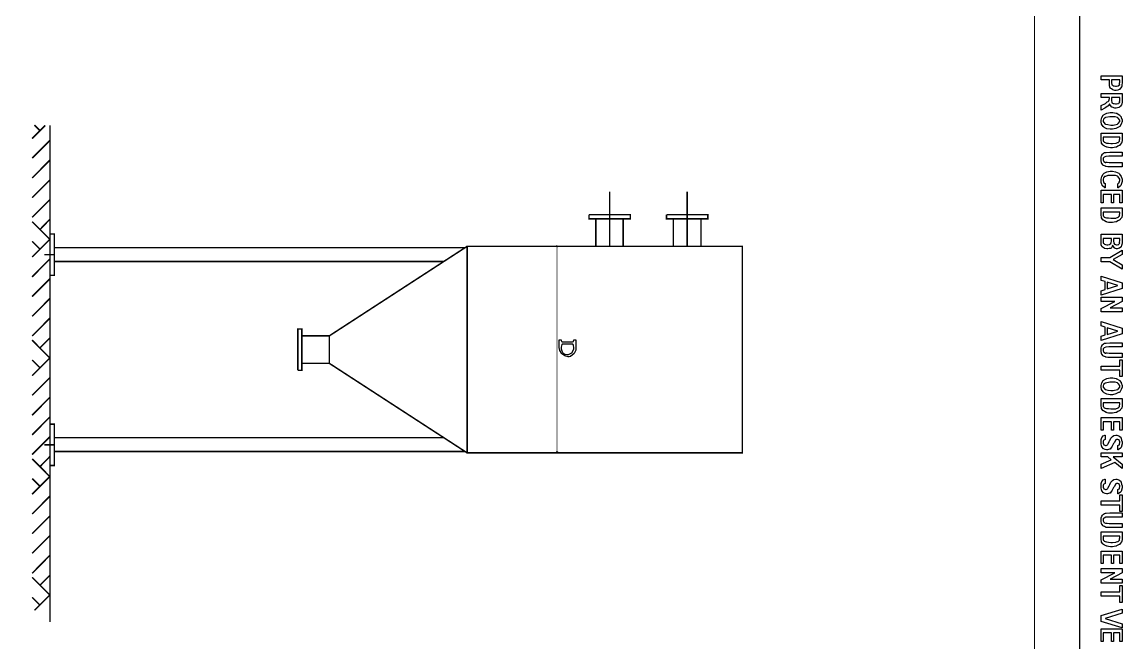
# Model space of a CAD drawing. Extents: x 0 to 11.7, y 0 to 16.5.
# Drawn here: x 4.41 to 11.69, y 6.7 to 10.8 of the extents above; entities that cross this region are included whole.
import ezdxf

# ---------------------------------------------------------------- set-up
doc = ezdxf.new("R2010")
doc.units = 0
doc.layers.get('0').update_dxf_attribs({"linetype": 'CONTINUOUS'})

msp = doc.modelspace()

# ---------------------------------------------------------------- linework, layer by layer
at = {"color": 0}
for points, const_width in [([(11.4117, 0.295), (11.4117, 16.145), (0.3917, 16.145), (0.3917, 0.295), (11.4117, 0.295)], 0.01), ([(0.6917, 15.8467), (11.1133, 15.8467), (11.1133, 2.87), (0.6917, 2.87), (0.6917, 15.8467)], 0.005), ([(8.9067, 9.32), (8.7233, 9.32), (8.7233, 9.5017), (8.9067, 9.5017), (8.9067, 9.32)], 0.01), ([(4.5983, 9.4017), (4.6267, 9.4017), (4.6267, 9.3567), (4.6267, 9.175), (4.6267, 9.1283), (4.5983, 9.1283), (4.5983, 9.4017)], 0.01), ([(9.18, 9.32), (9.18, 7.955), (7.3583, 7.955), (7.3583, 9.32), (9.18, 9.32)], 0.01), ([(4.5983, 7.8717), (4.6267, 7.8717), (4.6267, 7.9184), (4.6267, 8.1), (4.6267, 8.145), (4.5983, 8.145), (4.5983, 7.8717)], 0.01)]:
    msp.add_lwpolyline(points, close=True, dxfattribs=dict(at, const_width=const_width))
for points in [[(11.5533, 10.4477), (11.6922, 10.4477), (11.6922, 10.4067), (11.6922, 10.4023), (11.6917, 10.3891), (11.6906, 10.3773), (11.6903, 10.3761), (11.6888, 10.3745), (11.6788, 10.3592), (11.677, 10.3579), (11.6743, 10.3573), (11.664, 10.3533), (11.6542, 10.3505), (11.651, 10.3505), (11.6458, 10.3505), (11.6318, 10.354), (11.6304, 10.3547), (11.6284, 10.3562), (11.6219, 10.3606), (11.6179, 10.364), (11.6171, 10.3651), (11.6158, 10.367), (11.6121, 10.3732), (11.6111, 10.377), (11.6108, 10.3781), (11.6103, 10.3796), (11.6089, 10.3977), (11.6089, 10.4037), (11.6089, 10.42), (11.5533, 10.42), (11.5533, 10.4477)], [(11.6783, 10.42), (11.6228, 10.42), (11.6228, 10.407), (11.6228, 10.4023), (11.6253, 10.3893), (11.6258, 10.3885), (11.6261, 10.388), (11.6343, 10.3816), (11.6354, 10.3811), (11.6354, 10.3812), (11.641, 10.3804), (11.6483, 10.3783), (11.6508, 10.3783), (11.6552, 10.3783), (11.6672, 10.3816), (11.6683, 10.3822), (11.6692, 10.3837), (11.6768, 10.3906), (11.677, 10.3915), (11.6762, 10.3924), (11.6764, 10.3981), (11.6783, 10.4059), (11.6783, 10.4085), (11.6783, 10.42)], [(11.5533, 10.3313), (11.6922, 10.3313), (11.6922, 10.2808), (11.6922, 10.2739), (11.689, 10.2546), (11.6883, 10.2532), (11.6868, 10.2525), (11.6816, 10.2465), (11.6761, 10.2402), (11.6744, 10.2393), (11.6719, 10.2392), (11.6624, 10.2365), (11.6542, 10.2341), (11.6514, 10.2341), (11.6447, 10.2341), (11.6263, 10.2395), (11.6245, 10.2406), (11.6226, 10.2423), (11.6115, 10.258), (11.6111, 10.2601), (11.6101, 10.2591), (11.601, 10.2488), (11.6, 10.248), (11.5986, 10.2472), (11.5815, 10.2362), (11.5789, 10.2347), (11.5533, 10.2202), (11.5533, 10.2517), (11.5824, 10.2649), (11.5849, 10.2675), (11.5948, 10.2746), (11.6011, 10.2778), (11.6017, 10.2784), (11.6018, 10.2797), (11.6044, 10.2834), (11.6072, 10.2851), (11.6074, 10.2857), (11.6067, 10.2867), (11.607, 10.2914), (11.6089, 10.2966), (11.6089, 10.2983), (11.6089, 10.3035), (11.5533, 10.3035), (11.5533, 10.3313)], [(11.6228, 10.3035), (11.6228, 10.2884), (11.6228, 10.2837), (11.6249, 10.2703), (11.6254, 10.2697), (11.6257, 10.2696), (11.6336, 10.2644), (11.6347, 10.2641), (11.6348, 10.2642), (11.6406, 10.2639), (11.6486, 10.2619), (11.6512, 10.2619), (11.6557, 10.2619), (11.6679, 10.2643), (11.669, 10.2647), (11.6698, 10.2661), (11.674, 10.2693), (11.6774, 10.2715), (11.6777, 10.2723), (11.6769, 10.2729), (11.6765, 10.2779), (11.6783, 10.2851), (11.6783, 10.2875), (11.6783, 10.3035), (11.6228, 10.3035)], [(11.6219, 10.2053), (11.6305, 10.2053), (11.6541, 10.201), (11.6564, 10.2001), (11.6577, 10.1999), (11.6733, 10.1906), (11.6746, 10.1895), (11.6752, 10.1885), (11.6864, 10.1759), (11.687, 10.1745), (11.6872, 10.173), (11.6922, 10.1557), (11.6922, 10.15), (11.6922, 10.1447), (11.6876, 10.1288), (11.6769, 10.1119), (11.6738, 10.1094), (11.6699, 10.1079), (11.6506, 10.0996), (11.6296, 10.0942), (11.6226, 10.0942), (11.6149, 10.0942), (11.5918, 10.098), (11.5747, 10.1069), (11.5716, 10.1094), (11.5682, 10.113), (11.5573, 10.1285), (11.5533, 10.1443), (11.5533, 10.1495), (11.5533, 10.1553), (11.5579, 10.1726), (11.5685, 10.1878), (11.5716, 10.1903), (11.5743, 10.1929), (11.5927, 10.2017), (11.6146, 10.2053), (11.6219, 10.2053)], [(11.623, 10.1775), (11.6126, 10.1775), (11.5837, 10.171), (11.5813, 10.1697), (11.579, 10.1691), (11.5708, 10.1617), (11.5672, 10.1528), (11.5672, 10.1497), (11.5672, 10.1448), (11.5788, 10.1311), (11.5811, 10.1298), (11.5835, 10.129), (11.5987, 10.1247), (11.6173, 10.122), (11.6234, 10.122), (11.6337, 10.122), (11.6624, 10.1283), (11.6647, 10.1296), (11.6669, 10.1313), (11.6783, 10.1452), (11.6783, 10.1497), (11.6783, 10.1548), (11.6668, 10.1686), (11.6644, 10.1699), (11.6622, 10.1718), (11.6472, 10.1766), (11.6291, 10.1775), (11.623, 10.1775)], [(11.6922, 10.0694), (11.6922, 10.0267), (11.6922, 10.0212), (11.6901, 10.0059), (11.6896, 10.0046), (11.6881, 10.0036), (11.6832, 9.9963), (11.6783, 9.9884), (11.6768, 9.9872), (11.6743, 9.987), (11.6651, 9.9824), (11.6565, 9.9768), (11.6542, 9.9761), (11.6518, 9.9764), (11.6291, 9.9722), (11.6215, 9.9722), (11.6171, 9.9722), (11.6039, 9.9731), (11.594, 9.9751), (11.592, 9.9757), (11.5885, 9.9773), (11.5769, 9.9824), (11.569, 9.9869), (11.5674, 9.9883), (11.5663, 9.9903), (11.557, 10.0029), (11.5564, 10.0046), (11.5556, 10.0067), (11.5533, 10.0207), (11.5533, 10.0254), (11.5533, 10.0694), (11.6922, 10.0694)], [(11.6783, 10.0417), (11.5672, 10.0417), (11.5672, 10.0269), (11.5672, 10.024), (11.5685, 10.0158), (11.5687, 10.0152), (11.5688, 10.0153), (11.5714, 10.0125), (11.5749, 10.0084), (11.5757, 10.008), (11.5758, 10.0081), (11.5812, 10.0063), (11.5901, 10.0033), (11.592, 10.0028), (11.5929, 10.0033), (11.6039, 10.0021), (11.6181, 10), (11.6228, 10), (11.6302, 10), (11.6508, 10.0016), (11.6525, 10.002), (11.6541, 10.0033), (11.6616, 10.0059), (11.6678, 10.007), (11.6688, 10.0076), (11.6694, 10.0087), (11.6765, 10.0158), (11.6768, 10.0167), (11.6761, 10.0183), (11.6764, 10.0242), (11.6783, 10.0307), (11.6783, 10.0328), (11.6783, 10.0417)], [(11.6922, 9.9434), (11.6922, 9.9156), (11.6121, 9.9156), (11.606, 9.9156), (11.5884, 9.9149), (11.5874, 9.9148), (11.5854, 9.9146), (11.5736, 9.9091), (11.5726, 9.9083), (11.5713, 9.908), (11.5679, 9.9031), (11.5672, 9.8964), (11.5672, 9.8941), (11.5672, 9.8907), (11.5716, 9.8812), (11.5724, 9.8805), (11.5729, 9.8804), (11.584, 9.8752), (11.5852, 9.8751), (11.5862, 9.876), (11.5948, 9.8759), (11.6066, 9.874), (11.6104, 9.874), (11.6922, 9.874), (11.6922, 9.8462), (11.6204, 9.8462), (11.6148, 9.8462), (11.598, 9.8467), (11.5874, 9.8478), (11.5857, 9.8481), (11.5837, 9.8495), (11.5758, 9.8525), (11.5697, 9.8546), (11.5685, 9.8555), (11.5673, 9.8568), (11.5582, 9.8685), (11.5575, 9.8701), (11.5564, 9.8719), (11.5533, 9.888), (11.5533, 9.8933), (11.5533, 9.8975), (11.5545, 9.9098), (11.5571, 9.9185), (11.5579, 9.92), (11.5583, 9.9223), (11.5626, 9.9291), (11.5684, 9.9332), (11.5696, 9.9341), (11.5706, 9.9358), (11.5767, 9.9396), (11.5835, 9.9407), (11.5848, 9.941), (11.5865, 9.9416), (11.6111, 9.9434), (11.6193, 9.9434), (11.6922, 9.9434)], [(11.5811, 9.7341), (11.5811, 9.7063), (11.5788, 9.7073), (11.5612, 9.7231), (11.5601, 9.7254), (11.5584, 9.7284), (11.5542, 9.7417), (11.5533, 9.7549), (11.5533, 9.7592), (11.5533, 9.7651), (11.5579, 9.7828), (11.5685, 9.7984), (11.5716, 9.8011), (11.5743, 9.804), (11.5927, 9.8136), (11.6145, 9.8174), (11.6217, 9.8174), (11.6288, 9.8174), (11.6498, 9.8133), (11.6705, 9.8036), (11.6736, 9.8009), (11.6759, 9.7984), (11.6864, 9.7822), (11.6922, 9.7637), (11.6922, 9.7575), (11.6922, 9.7479), (11.6837, 9.7218), (11.682, 9.7193), (11.6807, 9.7179), (11.6664, 9.707), (11.6644, 9.7063), (11.6644, 9.7341), (11.6655, 9.7344), (11.674, 9.7419), (11.6746, 9.7429), (11.6744, 9.7445), (11.6783, 9.7558), (11.6783, 9.7594), (11.6783, 9.7649), (11.6675, 9.7799), (11.6653, 9.7814), (11.6631, 9.7834), (11.6484, 9.7886), (11.63, 9.7896), (11.6239, 9.7896), (11.6173, 9.7896), (11.5975, 9.7876), (11.5824, 9.7829), (11.5802, 9.7816), (11.5771, 9.7809), (11.5688, 9.7732), (11.5672, 9.7636), (11.5672, 9.7603), (11.5672, 9.7562), (11.5699, 9.7452), (11.5705, 9.744), (11.5708, 9.7432), (11.5799, 9.7346), (11.5811, 9.7341)], [(11.5533, 9.6913), (11.6922, 9.6913), (11.6922, 9.608), (11.6783, 9.608), (11.6783, 9.6636), (11.6367, 9.6636), (11.6367, 9.608), (11.6228, 9.608), (11.6228, 9.6636), (11.5672, 9.6636), (11.5672, 9.608), (11.5533, 9.608), (11.5533, 9.6913)], [(11.6922, 9.5749), (11.6922, 9.5322), (11.6922, 9.5266), (11.6901, 9.5113), (11.6896, 9.51), (11.6881, 9.5091), (11.6832, 9.5018), (11.6783, 9.4939), (11.6768, 9.4927), (11.6743, 9.4925), (11.6651, 9.4878), (11.6565, 9.4823), (11.6542, 9.4816), (11.6518, 9.4818), (11.6291, 9.4777), (11.6215, 9.4777), (11.6171, 9.4777), (11.6039, 9.4786), (11.594, 9.4806), (11.592, 9.4812), (11.5885, 9.4828), (11.5769, 9.4878), (11.569, 9.4924), (11.5674, 9.4938), (11.5663, 9.4958), (11.557, 9.5084), (11.5564, 9.51), (11.5556, 9.5122), (11.5533, 9.5262), (11.5533, 9.5309), (11.5533, 9.5749), (11.6922, 9.5749)], [(11.6783, 9.5472), (11.5672, 9.5472), (11.5672, 9.5324), (11.5672, 9.5295), (11.5685, 9.5213), (11.5687, 9.5207), (11.5688, 9.5207), (11.5714, 9.518), (11.5749, 9.5139), (11.5757, 9.5135), (11.5758, 9.5136), (11.5812, 9.5118), (11.5901, 9.5088), (11.592, 9.5083), (11.5929, 9.5088), (11.6039, 9.5076), (11.6181, 9.5055), (11.6228, 9.5055), (11.6302, 9.5055), (11.6508, 9.5071), (11.6525, 9.5074), (11.6541, 9.5088), (11.6616, 9.5113), (11.6678, 9.5125), (11.6688, 9.5131), (11.6694, 9.5142), (11.6765, 9.5213), (11.6768, 9.5222), (11.6761, 9.5238), (11.6764, 9.5297), (11.6783, 9.5361), (11.6783, 9.5382), (11.6783, 9.5472)], [(11.6922, 9.4004), (11.6922, 9.3511), (11.6922, 9.3456), (11.6911, 9.3304), (11.6909, 9.3292), (11.6897, 9.3282), (11.6862, 9.3174), (11.6855, 9.3164), (11.6842, 9.3155), (11.6756, 9.3077), (11.6744, 9.3071), (11.6725, 9.3073), (11.666, 9.3054), (11.661, 9.3032), (11.6592, 9.3032), (11.655, 9.3032), (11.6436, 9.3088), (11.6423, 9.3099), (11.6406, 9.3116), (11.6315, 9.3259), (11.6308, 9.3277), (11.6295, 9.3249), (11.6245, 9.3134), (11.6191, 9.3067), (11.6176, 9.3062), (11.6153, 9.3066), (11.6063, 9.3053), (11.5984, 9.3032), (11.5957, 9.3032), (11.5908, 9.3032), (11.5778, 9.3063), (11.5761, 9.3069), (11.5738, 9.3083), (11.5666, 9.3126), (11.5621, 9.316), (11.5611, 9.3171), (11.5596, 9.3181), (11.5546, 9.3312), (11.5544, 9.3327), (11.5542, 9.3347), (11.5535, 9.3442), (11.5534, 9.3572), (11.5533, 9.3609), (11.5533, 9.4004), (11.6922, 9.4004)], [(11.6228, 9.3726), (11.5672, 9.3726), (11.5672, 9.3544), (11.5672, 9.351), (11.5683, 9.3414), (11.5685, 9.3409), (11.5687, 9.3405), (11.5757, 9.3342), (11.5768, 9.3338), (11.5771, 9.3343), (11.5832, 9.3331), (11.5916, 9.3309), (11.5943, 9.3309), (11.5983, 9.3309), (11.6091, 9.3328), (11.6102, 9.3331), (11.6112, 9.3345), (11.6193, 9.3388), (11.6197, 9.3394), (11.6194, 9.3406), (11.6207, 9.3464), (11.6228, 9.3542), (11.6228, 9.3568), (11.6228, 9.3726)], [(11.6783, 9.3726), (11.6367, 9.3726), (11.6367, 9.3585), (11.6367, 9.3546), (11.6372, 9.3434), (11.6373, 9.3429), (11.6375, 9.3421), (11.6427, 9.3347), (11.6436, 9.3342), (11.6439, 9.3346), (11.649, 9.3331), (11.6555, 9.3309), (11.6577, 9.3309), (11.6611, 9.3309), (11.6705, 9.3333), (11.6714, 9.3338), (11.6717, 9.3351), (11.6747, 9.3385), (11.6775, 9.3409), (11.6777, 9.3418), (11.6767, 9.3426), (11.6765, 9.3485), (11.6783, 9.3573), (11.6783, 9.3603), (11.6783, 9.3726)], [(11.5533, 9.2466), (11.6117, 9.2466), (11.6922, 9.2952), (11.6922, 9.2672), (11.6347, 9.2329), (11.6922, 9.1984), (11.6922, 9.1702), (11.6115, 9.2188), (11.5533, 9.2188), (11.5533, 9.2466)], [(11.5533, 8.9983), (11.5533, 9.0265), (11.5811, 9.035), (11.5811, 9.0869), (11.5533, 9.0951), (11.5533, 9.1233), (11.6922, 9.0797), (11.6922, 9.0419), (11.5533, 8.9983)], [(11.595, 9.0387), (11.6644, 9.0608), (11.595, 9.0827), (11.595, 9.0387)], [(11.5533, 8.9834), (11.6922, 8.9834), (11.6922, 8.9548), (11.6134, 8.914), (11.6922, 8.914), (11.6922, 8.8862), (11.5533, 8.8862), (11.5533, 8.9103), (11.6449, 8.9556), (11.5533, 8.9556), (11.5533, 8.9834)], [(11.5533, 8.6977), (11.5533, 8.726), (11.5811, 8.7344), (11.5811, 8.7863), (11.5533, 8.7945), (11.5533, 8.8227), (11.6922, 8.7791), (11.6922, 8.7414), (11.5533, 8.6977)], [(11.595, 8.7381), (11.6644, 8.7602), (11.595, 8.7822), (11.595, 8.7381)], [(8.0345, 8.5906), (8.0274, 8.5906), (8.006, 8.5953), (7.989, 8.6063), (7.9859, 8.6094), (7.9824, 8.6133), (7.9713, 8.632), (7.9672, 8.651), (7.9672, 8.6574), (7.9672, 8.7017), (7.9811, 8.7017), (7.9811, 8.6989), (7.9831, 8.6913), (7.9835, 8.6908), (7.9836, 8.691), (7.9867, 8.6899), (7.991, 8.6878), (7.9924, 8.6878), (8.0534, 8.6878), (8.0555, 8.6878), (8.0615, 8.6903), (8.0618, 8.6908), (8.0614, 8.692), (8.0623, 8.6964), (8.0645, 8.7004), (8.0645, 8.7017), (8.0784, 8.7017), (8.0784, 8.642), (8.0784, 8.6342), (8.0674, 8.6109), (8.0418, 8.5929), (8.0345, 8.5906)], [(8.0223, 8.6044), (8.0298, 8.6044), (8.0523, 8.6155), (8.0645, 8.6401), (8.0645, 8.6483), (8.0645, 8.6522), (8.0631, 8.6639), (8.0599, 8.6722), (8.059, 8.6739), (7.9878, 8.6739), (7.9862, 8.6716), (7.9811, 8.6527), (7.9811, 8.6463), (7.9811, 8.6423), (7.9843, 8.63), (7.9918, 8.6166), (7.9939, 8.6146), (7.9948, 8.6133), (8.0052, 8.6075), (8.0181, 8.6044), (8.0223, 8.6044)], [(11.6922, 8.6828), (11.6922, 8.6551), (11.6121, 8.6551), (11.606, 8.6551), (11.5884, 8.6544), (11.5874, 8.6542), (11.5854, 8.6541), (11.5736, 8.6485), (11.5726, 8.6477), (11.5713, 8.6475), (11.5679, 8.6425), (11.5672, 8.6358), (11.5672, 8.6336), (11.5672, 8.6302), (11.5716, 8.6207), (11.5724, 8.6199), (11.5729, 8.6198), (11.584, 8.6146), (11.5852, 8.6145), (11.5862, 8.6154), (11.5948, 8.6153), (11.6066, 8.6134), (11.6104, 8.6134), (11.6922, 8.6134), (11.6922, 8.5856), (11.6204, 8.5856), (11.6148, 8.5856), (11.598, 8.5861), (11.5874, 8.5872), (11.5857, 8.5876), (11.5837, 8.5889), (11.5758, 8.5919), (11.5697, 8.5941), (11.5685, 8.5949), (11.5673, 8.5962), (11.5582, 8.608), (11.5575, 8.6095), (11.5564, 8.6113), (11.5533, 8.6274), (11.5533, 8.6327), (11.5533, 8.6369), (11.5545, 8.6493), (11.5571, 8.6579), (11.5579, 8.6594), (11.5583, 8.6617), (11.5626, 8.6686), (11.5684, 8.6726), (11.5696, 8.6735), (11.5706, 8.6752), (11.5767, 8.679), (11.5835, 8.6802), (11.5848, 8.6804), (11.5865, 8.681), (11.6111, 8.6828), (11.6193, 8.6828), (11.6922, 8.6828)], [(11.5533, 8.529), (11.6783, 8.529), (11.6783, 8.5707), (11.6922, 8.5707), (11.6922, 8.4596), (11.6783, 8.4596), (11.6783, 8.5013), (11.5533, 8.5013), (11.5533, 8.529)], [(11.6219, 8.4501), (11.6305, 8.4501), (11.6541, 8.4458), (11.6564, 8.4449), (11.6577, 8.4447), (11.6733, 8.4354), (11.6746, 8.4343), (11.6752, 8.4334), (11.6864, 8.4207), (11.687, 8.4193), (11.6872, 8.4178), (11.6922, 8.4006), (11.6922, 8.3948), (11.6922, 8.3895), (11.6876, 8.3737), (11.6769, 8.3568), (11.6738, 8.3542), (11.6699, 8.3528), (11.6506, 8.3445), (11.6296, 8.339), (11.6226, 8.339), (11.6149, 8.339), (11.5918, 8.3429), (11.5747, 8.3517), (11.5716, 8.3542), (11.5682, 8.3578), (11.5573, 8.3734), (11.5533, 8.3892), (11.5533, 8.3944), (11.5533, 8.4002), (11.5579, 8.4174), (11.5685, 8.4327), (11.5716, 8.4352), (11.5743, 8.4378), (11.5927, 8.4466), (11.6146, 8.4501), (11.6219, 8.4501)], [(11.623, 8.4224), (11.6126, 8.4224), (11.5837, 8.4159), (11.5813, 8.4146), (11.579, 8.4139), (11.5708, 8.4066), (11.5672, 8.3976), (11.5672, 8.3946), (11.5672, 8.3896), (11.5788, 8.3759), (11.5811, 8.3746), (11.5835, 8.3739), (11.5987, 8.3696), (11.6173, 8.3668), (11.6234, 8.3668), (11.6337, 8.3668), (11.6624, 8.3732), (11.6647, 8.3744), (11.6669, 8.3762), (11.6783, 8.39), (11.6783, 8.3946), (11.6783, 8.3996), (11.6668, 8.4135), (11.6644, 8.4148), (11.6622, 8.4167), (11.6472, 8.4214), (11.6291, 8.4224), (11.623, 8.4224)], [(11.6922, 8.3143), (11.6922, 8.2715), (11.6922, 8.266), (11.6901, 8.2507), (11.6896, 8.2494), (11.6881, 8.2485), (11.6832, 8.2411), (11.6783, 8.2332), (11.6768, 8.232), (11.6743, 8.2319), (11.6651, 8.2272), (11.6565, 8.2216), (11.6542, 8.221), (11.6518, 8.2212), (11.6291, 8.2171), (11.6215, 8.2171), (11.6171, 8.2171), (11.6039, 8.218), (11.594, 8.22), (11.592, 8.2205), (11.5885, 8.2222), (11.5769, 8.2272), (11.569, 8.2318), (11.5674, 8.2331), (11.5663, 8.2351), (11.557, 8.2477), (11.5564, 8.2494), (11.5556, 8.2515), (11.5533, 8.2656), (11.5533, 8.2702), (11.5533, 8.3143), (11.6922, 8.3143)], [(11.6783, 8.2865), (11.5672, 8.2865), (11.5672, 8.2718), (11.5672, 8.2688), (11.5685, 8.2606), (11.5687, 8.26), (11.5688, 8.2601), (11.5714, 8.2574), (11.5749, 8.2532), (11.5757, 8.2529), (11.5758, 8.253), (11.5812, 8.2511), (11.5901, 8.2482), (11.592, 8.2477), (11.5929, 8.2482), (11.6039, 8.247), (11.6181, 8.2448), (11.6228, 8.2448), (11.6302, 8.2448), (11.6508, 8.2465), (11.6525, 8.2468), (11.6541, 8.2482), (11.6616, 8.2507), (11.6678, 8.2518), (11.6688, 8.2524), (11.6694, 8.2536), (11.6765, 8.2606), (11.6768, 8.2616), (11.6761, 8.2631), (11.6764, 8.269), (11.6783, 8.2755), (11.6783, 8.2776), (11.6783, 8.2865)], [(11.5533, 8.1883), (11.6922, 8.1883), (11.6922, 8.1049), (11.6783, 8.1049), (11.6783, 8.1605), (11.6367, 8.1605), (11.6367, 8.1049), (11.6228, 8.1049), (11.6228, 8.1605), (11.5672, 8.1605), (11.5672, 8.1049), (11.5533, 8.1049), (11.5533, 8.1883)], [(11.5811, 8.0718), (11.5811, 8.0441), (11.5799, 8.0438), (11.5711, 8.0378), (11.5705, 8.0369), (11.5697, 8.0366), (11.5677, 8.0314), (11.5672, 8.0245), (11.5672, 8.0221), (11.5672, 8.0184), (11.5718, 8.0083), (11.5726, 8.0074), (11.5731, 8.0073), (11.5826, 8.0024), (11.5857, 8.0024), (11.5877, 8.0024), (11.5932, 8.0046), (11.5937, 8.005), (11.5934, 8.006), (11.5953, 8.0098), (11.5992, 8.0126), (11.5996, 8.0137), (11.5997, 8.0146), (11.6083, 8.0307), (11.6095, 8.0332), (11.6111, 8.0374), (11.6185, 8.0513), (11.6256, 8.0595), (11.6269, 8.0608), (11.6285, 8.0635), (11.6389, 8.0705), (11.6504, 8.0718), (11.6542, 8.0718), (11.6591, 8.0718), (11.6721, 8.0672), (11.6736, 8.0662), (11.6743, 8.0657), (11.6804, 8.0601), (11.6867, 8.0519), (11.6874, 8.0501), (11.6875, 8.049), (11.6899, 8.0394), (11.6922, 8.0283), (11.6922, 8.0245), (11.6922, 8.0153), (11.6859, 7.9897), (11.6846, 7.9876), (11.6828, 7.9857), (11.6666, 7.9747), (11.6644, 7.9746), (11.6644, 8.0024), (11.6657, 8.0026), (11.6745, 8.0081), (11.6751, 8.0089), (11.6747, 8.0104), (11.6762, 8.0162), (11.6783, 8.0221), (11.6783, 8.0241), (11.6783, 8.0282), (11.6734, 8.0394), (11.6725, 8.0404), (11.6712, 8.0413), (11.6643, 8.0441), (11.6621, 8.0441), (11.6604, 8.0441), (11.6552, 8.0432), (11.6528, 8.0412), (11.6521, 8.0406), (11.6511, 8.0402), (11.6395, 8.0214), (11.638, 8.0184), (11.6364, 8.0165), (11.6251, 7.994), (11.6243, 7.9926), (11.6234, 7.992), (11.6131, 7.9802), (11.6117, 7.9794), (11.6101, 7.9794), (11.5965, 7.9746), (11.592, 7.9746), (11.589, 7.9746), (11.5801, 7.9761), (11.5733, 7.9795), (11.5718, 7.9805), (11.5699, 7.9821), (11.5587, 7.9948), (11.5579, 7.9965), (11.5568, 7.9988), (11.5533, 8.0167), (11.5533, 8.0226), (11.5533, 8.0278), (11.5551, 8.0435), (11.5591, 8.0553), (11.5603, 8.0573), (11.5609, 8.0594), (11.5682, 8.0671), (11.5788, 8.0715), (11.5811, 8.0718)], [(11.5533, 7.9554), (11.6922, 7.9554), (11.6922, 7.9276), (11.6332, 7.9276), (11.6922, 7.8797), (11.6922, 7.8512), (11.6438, 7.8905), (11.5533, 7.8512), (11.5533, 7.8794), (11.621, 7.909), (11.598, 7.9276), (11.5533, 7.9276), (11.5533, 7.9554)], [(11.5811, 7.7809), (11.5811, 7.7531), (11.5799, 7.7528), (11.5711, 7.7469), (11.5705, 7.7459), (11.5697, 7.7457), (11.5677, 7.7405), (11.5672, 7.7335), (11.5672, 7.7312), (11.5672, 7.7275), (11.5718, 7.7173), (11.5726, 7.7164), (11.5731, 7.7164), (11.5826, 7.7114), (11.5857, 7.7114), (11.5877, 7.7114), (11.5932, 7.7136), (11.5937, 7.714), (11.5934, 7.715), (11.5953, 7.7189), (11.5992, 7.7217), (11.5996, 7.7227), (11.5997, 7.7237), (11.6083, 7.7397), (11.6095, 7.7422), (11.6111, 7.7464), (11.6185, 7.7603), (11.6256, 7.7685), (11.6269, 7.7698), (11.6285, 7.7726), (11.6389, 7.7795), (11.6504, 7.7809), (11.6542, 7.7809), (11.6591, 7.7809), (11.6721, 7.7762), (11.6736, 7.7752), (11.6743, 7.7748), (11.6804, 7.7691), (11.6867, 7.7609), (11.6874, 7.7592), (11.6875, 7.7581), (11.6899, 7.7485), (11.6922, 7.7373), (11.6922, 7.7336), (11.6922, 7.7243), (11.6859, 7.6987), (11.6846, 7.6967), (11.6828, 7.6947), (11.6666, 7.6837), (11.6644, 7.6837), (11.6644, 7.7114), (11.6657, 7.7117), (11.6745, 7.7171), (11.6751, 7.7179), (11.6747, 7.7194), (11.6762, 7.7252), (11.6783, 7.7312), (11.6783, 7.7331), (11.6783, 7.7372), (11.6734, 7.7484), (11.6725, 7.7494), (11.6712, 7.7503), (11.6643, 7.7531), (11.6621, 7.7531), (11.6604, 7.7531), (11.6552, 7.7523), (11.6528, 7.7502), (11.6521, 7.7496), (11.6511, 7.7492), (11.6395, 7.7304), (11.638, 7.7275), (11.6364, 7.7255), (11.6251, 7.7031), (11.6243, 7.7017), (11.6234, 7.7011), (11.6131, 7.6892), (11.6117, 7.6884), (11.6101, 7.6884), (11.5965, 7.6837), (11.592, 7.6837), (11.589, 7.6837), (11.5801, 7.6851), (11.5733, 7.6885), (11.5718, 7.6895), (11.5699, 7.6911), (11.5587, 7.7038), (11.5579, 7.7056), (11.5568, 7.7078), (11.5533, 7.7257), (11.5533, 7.7316), (11.5533, 7.7369), (11.5551, 7.7526), (11.5591, 7.7643), (11.5603, 7.7663), (11.5609, 7.7684), (11.5682, 7.7762), (11.5788, 7.7805), (11.5811, 7.7809)], [(11.5533, 7.6367), (11.6783, 7.6367), (11.6783, 7.6783), (11.6922, 7.6783), (11.6922, 7.5672), (11.6783, 7.5672), (11.6783, 7.6089), (11.5533, 7.6089), (11.5533, 7.6367)], [(11.6922, 7.5578), (11.6922, 7.53), (11.6121, 7.53), (11.606, 7.53), (11.5884, 7.5293), (11.5874, 7.5291), (11.5854, 7.529), (11.5736, 7.5235), (11.5726, 7.5226), (11.5713, 7.5224), (11.5679, 7.5175), (11.5672, 7.5108), (11.5672, 7.5085), (11.5672, 7.5051), (11.5716, 7.4956), (11.5724, 7.4948), (11.5729, 7.4947), (11.584, 7.4896), (11.5852, 7.4894), (11.5862, 7.4904), (11.5948, 7.4902), (11.6066, 7.4883), (11.6104, 7.4883), (11.6922, 7.4883), (11.6922, 7.4606), (11.6204, 7.4606), (11.6148, 7.4606), (11.598, 7.461), (11.5874, 7.4622), (11.5857, 7.4625), (11.5837, 7.4639), (11.5758, 7.4668), (11.5697, 7.469), (11.5685, 7.4699), (11.5673, 7.4712), (11.5582, 7.4829), (11.5575, 7.4844), (11.5564, 7.4863), (11.5533, 7.5023), (11.5533, 7.5076), (11.5533, 7.5118), (11.5545, 7.5242), (11.5571, 7.5328), (11.5579, 7.5343), (11.5583, 7.5366), (11.5626, 7.5435), (11.5684, 7.5476), (11.5696, 7.5484), (11.5706, 7.5501), (11.5767, 7.554), (11.5835, 7.5551), (11.5848, 7.5554), (11.5865, 7.556), (11.6111, 7.5578), (11.6193, 7.5578), (11.6922, 7.5578)], [(11.6922, 7.4318), (11.6922, 7.389), (11.6922, 7.3835), (11.6901, 7.3682), (11.6896, 7.3669), (11.6881, 7.3659), (11.6832, 7.3586), (11.6783, 7.3507), (11.6768, 7.3495), (11.6743, 7.3493), (11.6651, 7.3447), (11.6565, 7.3391), (11.6542, 7.3384), (11.6518, 7.3387), (11.6291, 7.3345), (11.6215, 7.3345), (11.6171, 7.3345), (11.6039, 7.3354), (11.594, 7.3375), (11.592, 7.338), (11.5885, 7.3396), (11.5769, 7.3447), (11.569, 7.3492), (11.5674, 7.3506), (11.5663, 7.3526), (11.557, 7.3652), (11.5564, 7.3669), (11.5556, 7.369), (11.5533, 7.383), (11.5533, 7.3877), (11.5533, 7.4318), (11.6922, 7.4318)], [(11.6783, 7.404), (11.5672, 7.404), (11.5672, 7.3892), (11.5672, 7.3863), (11.5685, 7.3781), (11.5687, 7.3775), (11.5688, 7.3776), (11.5714, 7.3748), (11.5749, 7.3707), (11.5757, 7.3703), (11.5758, 7.3704), (11.5812, 7.3686), (11.5901, 7.3656), (11.592, 7.3651), (11.5929, 7.3656), (11.6039, 7.3644), (11.6181, 7.3623), (11.6228, 7.3623), (11.6302, 7.3623), (11.6508, 7.3639), (11.6525, 7.3643), (11.6541, 7.3656), (11.6616, 7.3682), (11.6678, 7.3693), (11.6688, 7.3699), (11.6694, 7.371), (11.6765, 7.3781), (11.6768, 7.379), (11.6761, 7.3806), (11.6764, 7.3865), (11.6783, 7.393), (11.6783, 7.3951), (11.6783, 7.404)], [(11.5533, 7.3057), (11.6922, 7.3057), (11.6922, 7.2224), (11.6783, 7.2224), (11.6783, 7.2779), (11.6367, 7.2779), (11.6367, 7.2224), (11.6228, 7.2224), (11.6228, 7.2779), (11.5672, 7.2779), (11.5672, 7.2224), (11.5533, 7.2224), (11.5533, 7.3057)], [(11.5533, 7.1893), (11.6922, 7.1893), (11.6922, 7.1606), (11.6134, 7.1198), (11.6922, 7.1198), (11.6922, 7.0921), (11.5533, 7.0921), (11.5533, 7.1162), (11.6449, 7.1615), (11.5533, 7.1615), (11.5533, 7.1893)], [(11.5533, 7.0355), (11.6783, 7.0355), (11.6783, 7.0771), (11.6922, 7.0771), (11.6922, 6.966), (11.6783, 6.966), (11.6783, 7.0077), (11.5533, 7.0077), (11.5533, 7.0355)], [(11.5533, 6.879), (11.6922, 6.922), (11.6922, 6.894), (11.5811, 6.8595), (11.6922, 6.8252), (11.6922, 6.797), (11.5533, 6.8397), (11.5533, 6.879)], [(11.5533, 6.7917), (11.6922, 6.7917), (11.6922, 6.7083), (11.6783, 6.7083), (11.6783, 6.7639), (11.6367, 6.7639), (11.6367, 6.7083), (11.6228, 6.7083), (11.6228, 6.7639), (11.5672, 6.7639), (11.5672, 6.7083), (11.5533, 6.7083), (11.5533, 6.7917)]]:
    msp.add_lwpolyline(points, close=True, dxfattribs=at)
for points, const_width in [([(4.48, 10.0333), (4.5667, 10.12)], 0.01), ([(4.495, 10.1217), (4.5317, 10.085)], 0.01), ([(4.5983, 10.12), (4.5983, 6.8366)], 0.01), ([(4.48, 9.9033), (4.5983, 10.0217)], 0.01), ([(4.48, 9.7716), (4.5983, 9.8917)], 0.01), ([(4.48, 9.6417), (4.5983, 9.76)], 0.01), ([(8.3017, 9.6816), (8.3017, 9.32)], 0.01), ([(8.815, 9.6816), (8.815, 9.32)], 0.01), ([(4.48, 9.5117), (4.5983, 9.63)], 0.01), ([(4.48, 9.4833), (4.5967, 9.3666)], 0.01), ([(4.5317, 9.4316), (4.5983, 9.5)], 0.01), ([(8.21, 9.5017), (8.165, 9.5017), (8.165, 9.53)], 0.01), ([(8.3917, 9.5017), (8.4383, 9.5017), (8.4383, 9.53), (8.165, 9.53)], 0.01), ([(8.21, 9.32), (8.21, 9.5017), (8.3917, 9.5017), (8.3917, 9.32)], 0.01), ([(8.7233, 9.5017), (8.6783, 9.5017), (8.6783, 9.53)], 0.01), ([(8.9067, 9.5017), (8.9517, 9.5017), (8.9517, 9.53), (8.6783, 9.53)], 0.01), ([(4.48, 9.25), (4.5967, 9.3666)], 0.01), ([(4.48, 9.3534), (4.5317, 9.3017)], 0.01), ([(4.5967, 9.3666), (4.5983, 9.3683)], 0.01), ([(4.5967, 9.3666), (4.5983, 9.365)], 0.01), ([(7.3583, 9.32), (6.4467, 8.7284), (6.4467, 8.5466), (6.265, 8.5466), (6.265, 8.7284), (6.4467, 8.7284)], 0.01), ([(7.9534, 7.9633), (7.9534, 9.32)], 0.005), ([(4.6267, 9.265), (4.5617, 9.265)], 0.01), ([(7.3433, 9.3117), (4.6267, 9.3117), (4.6267, 9.2433), (4.6267, 9.22), (7.2034, 9.22)], 0.01), ([(4.48, 9.1183), (4.5983, 9.2383)], 0.01), ([(4.48, 8.9883), (4.5983, 9.1067)], 0.01), ([(4.48, 8.8567), (4.5983, 8.9767)], 0.01), ([(4.48, 8.7267), (4.5983, 8.8467)], 0.01), ([(6.265, 8.7284), (6.265, 8.7733), (6.2383, 8.7733), (6.2383, 8.5)], 0.01), ([(4.48, 8.7), (4.5967, 8.5816)], 0.01), ([(4.5317, 8.6483), (4.5983, 8.715)], 0.01), ([(4.5967, 8.5816), (4.5983, 8.585)], 0.01), ([(4.48, 8.465), (4.5967, 8.5816)], 0.01), ([(4.48, 8.5684), (4.5317, 8.5167)], 0.01), ([(4.5967, 8.5816), (4.5983, 8.58)], 0.01), ([(6.265, 8.5466), (6.265, 8.5), (6.2383, 8.5)], 0.01), ([(6.4467, 8.5466), (7.3583, 7.955)], 0.01), ([(4.48, 8.335), (4.5983, 8.4534)], 0.01), ([(4.48, 8.2034), (4.5983, 8.3233)], 0.01), ([(4.48, 8.0733), (4.5983, 8.1934)], 0.01), ([(4.48, 7.9434), (4.5983, 8.0617)], 0.01), ([(4.6267, 8.0084), (4.5617, 8.0084)], 0.01), ([(7.3433, 7.9633), (4.6267, 7.9633), (4.6267, 8.0317), (4.6267, 8.055), (7.2034, 8.055)], 0.01), ([(7.3583, 7.955), (7.3583, 8.045)], 0.01), ([(4.5317, 7.8633), (4.5983, 7.9316)], 0.01), ([(4.48, 7.915), (4.5967, 7.7983)], 0.01), ([(4.48, 7.6816), (4.5967, 7.7983)], 0.01), ([(4.48, 7.785), (4.5317, 7.7333)], 0.01), ([(4.5967, 7.7983), (4.5983, 7.8)], 0.01), ([(4.5967, 7.7983), (4.5983, 7.7966)], 0.01), ([(4.48, 7.55), (4.5983, 7.67)], 0.01), ([(4.48, 7.42), (4.5983, 7.5384)], 0.01), ([(4.48, 7.29), (4.5983, 7.4083)], 0.01), ([(4.48, 7.1583), (4.5983, 7.2783)], 0.01), ([(4.48, 7.1317), (4.5967, 7.015)], 0.01), ([(4.5317, 7.08), (4.5983, 7.1467)], 0.01), ([(4.48, 7), (4.5317, 6.9483)], 0.01), ([(4.495, 6.9134), (4.5967, 7.015)], 0.01), ([(4.5967, 7.015), (4.5983, 7.0167)], 0.01), ([(4.5967, 7.015), (4.5983, 7.0117)], 0.01)]:
    msp.add_lwpolyline(points, dxfattribs=dict(at, const_width=const_width))
for points in [[(7.9583, 9.3167), (7.95, 9.3233)], [(7.95, 7.9667), (7.9583, 7.96)]]:
    msp.add_lwpolyline(points, dxfattribs=at)

doc.saveas('drawing.dxf')
